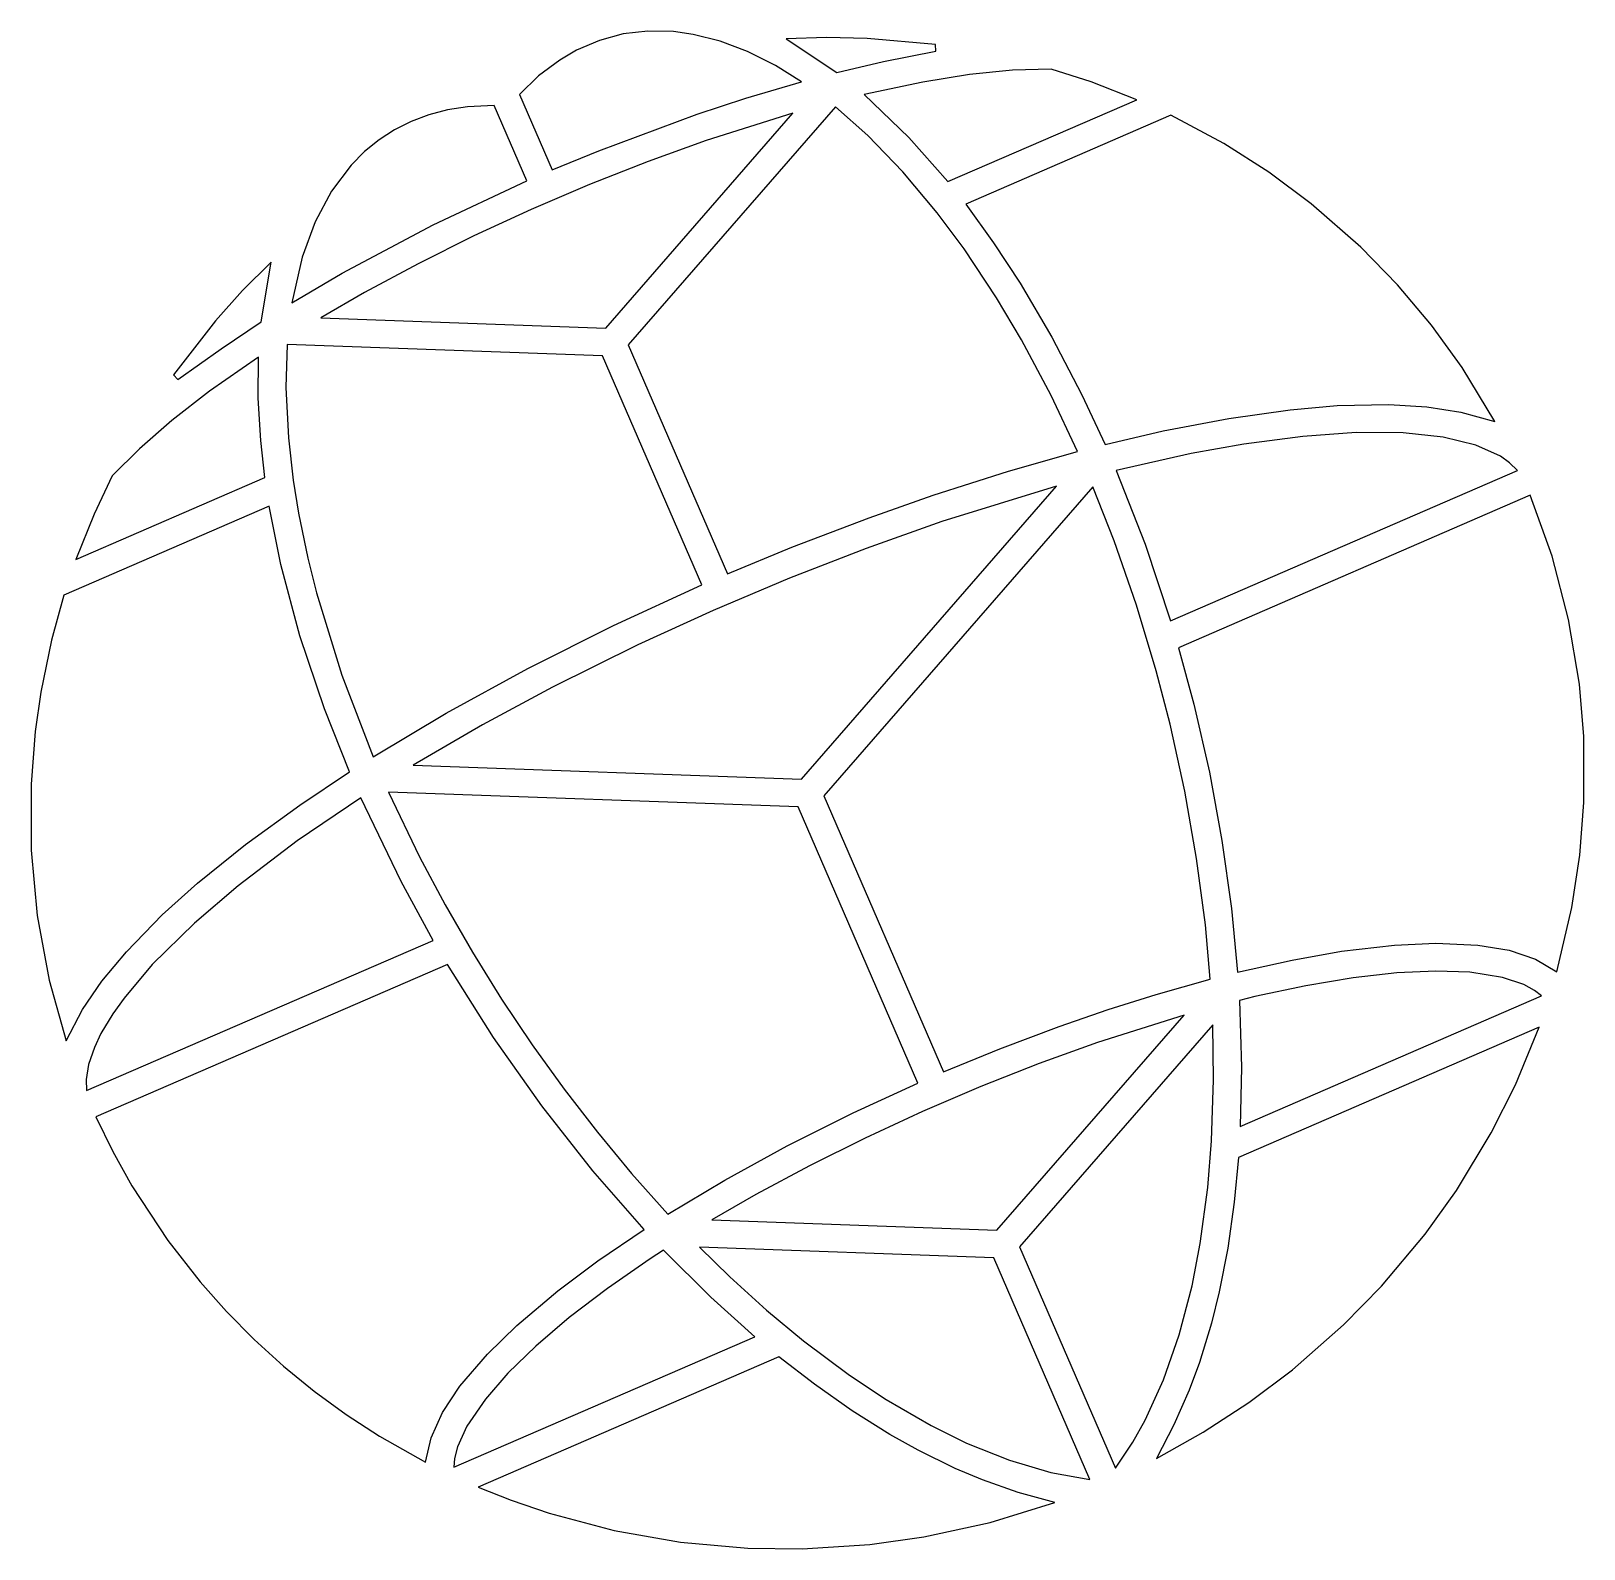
# Model space of a CAD drawing. Header units: millimetres. Extents: x -12.5 to 12.5, y -12.2 to 12.3.
import ezdxf

# ---------------------------------------------------------------- set-up
doc = ezdxf.new("R2010")
doc.units = ezdxf.units.MM
doc.layers.add('INLAY_CUT', color=7, linetype='Continuous')

msp = doc.modelspace()

# ---------------------------------------------------------------- linework, layer by layer
at = {"layer": 'INLAY_CUT'}
for points in [[(-3.361, 10.348), (-1.774, 10.937), (-0.994, 11.193), (-0.094, 11.46), (-0.514, 11.72), (-0.964, 11.946), (-1.407, 12.113), (-1.84, 12.223), (-2.158, 12.267), (-2.569, 12.276), (-2.967, 12.229), (-3.351, 12.126), (-3.72, 11.967), (-3.987, 11.81), (-4.328, 11.553), (-4.636, 11.256), (-4.109, 10.04), (-3.361, 10.348)], [(0.472, 11.609), (1.226, 11.785), (2.064, 11.952), (2.058, 12.059), (0.961, 12.158), (0.307, 12.171), (-0.341, 12.152), (0.472, 11.609)], [(1.634, 10.564), (2.261, 9.853), (5.301, 11.171), (4.567, 11.457), (3.921, 11.665), (3.3, 11.644), (2.61, 11.574), (1.855, 11.454), (0.914, 11.255), (1.634, 10.564)], [(-7.491, 8.376), (-6.024, 9.155), (-4.52, 9.862), (-5.047, 11.078), (-5.474, 11.056), (-5.793, 11.006), (-6.095, 10.927), (-6.38, 10.821), (-6.648, 10.686), (-6.898, 10.525), (-7.131, 10.336), (-7.346, 10.119), (-7.664, 9.698), (-7.928, 9.202), (-8.137, 8.633), (-8.301, 7.902), (-7.491, 8.376)], [(-0.252, 3.963), (0.993, 4.439), (2.022, 4.801), (3.235, 5.189), (4.349, 5.505), (3.923, 6.405), (3.445, 7.302), (3.044, 7.978), (2.521, 8.767), (2.089, 9.349), (1.535, 10.011), (0.97, 10.595), (0.449, 11.056), (-2.887, 7.223), (-1.288, 3.534), (-0.252, 3.963)], [(-0.234, 10.954), (-1.629, 10.513), (-2.566, 10.176), (-3.509, 9.804), (-4.448, 9.403), (-5.371, 8.976), (-6.269, 8.528), (-7.131, 8.064), (-7.836, 7.658), (-3.248, 7.491), (-0.234, 10.954)], [(2.997, 8.868), (3.424, 8.215), (3.936, 7.344), (4.417, 6.417), (4.79, 5.618), (5.726, 5.836), (6.785, 6.039), (7.771, 6.178), (8.529, 6.244), (9.357, 6.262), (9.973, 6.224), (10.518, 6.138), (11.067, 5.989), (10.539, 6.856), (10.044, 7.541), (9.499, 8.188), (8.909, 8.796), (8.11, 9.496), (7.426, 10.004), (6.705, 10.463), (5.85, 10.921), (2.548, 9.489), (2.997, 8.868)], [(-9.44, 7.161), (-8.796, 7.591), (-8.637, 8.555), (-9.094, 8.096), (-9.531, 7.609), (-10.209, 6.74), (-10.135, 6.663), (-9.44, 7.161)], [(-8.803, 5.684), (-8.842, 6.364), (-8.841, 7.026), (-9.628, 6.475), (-10.232, 6.006), (-10.755, 5.55), (-11.195, 5.112), (-11.484, 4.498), (-11.777, 3.767), (-8.737, 5.085), (-8.803, 5.684)], [(-8.356, 5.723), (-8.278, 5.041), (-8.192, 4.512), (-8.042, 3.787), (-7.904, 3.231), (-7.495, 1.901), (-6.991, 0.588), (-5.817, 1.29), (-4.503, 2.009), (-3.124, 2.701), (-1.7, 3.356), (-3.299, 7.044), (-8.377, 7.229), (-8.397, 6.535), (-8.356, 5.723)], [(5.434, 4.014), (5.846, 2.779), (11.429, 5.2), (11.302, 5.325), (11.154, 5.43), (10.759, 5.609), (10.234, 5.736), (9.588, 5.804), (8.831, 5.809), (7.973, 5.749), (7.025, 5.624), (6.174, 5.471), (4.97, 5.201), (5.434, 4.014)], [(4.009, 4.947), (2.165, 4.376), (0.942, 3.943), (-0.291, 3.464), (-1.52, 2.945), (-2.731, 2.392), (-4.104, 1.712), (-5.231, 1.106), (-6.351, 0.455), (-0.099, 0.228), (4.009, 4.947)], [(3.096, -4.115), (4.05, -3.756), (4.838, -3.483), (5.612, -3.238), (6.483, -2.992), (6.405, -2.119), (6.264, -1.047), (6.075, 0.034), (5.837, 1.114), (5.615, 1.972), (5.297, 3.031), (4.937, 4.066), (4.594, 4.936), (0.262, -0.041), (2.19, -4.486), (3.096, -4.115)], [(6.219, 1.438), (6.47, 0.341), (6.673, -0.759), (6.826, -1.854), (6.925, -2.879), (7.801, -2.684), (8.597, -2.544), (9.452, -2.444), (10.113, -2.413), (10.794, -2.443), (11.296, -2.528), (11.719, -2.67), (12.066, -2.872), (12.306, -1.839), (12.433, -0.995), (12.5, -0.147), (12.498, 0.914), (12.427, 1.758), (12.254, 2.8), (11.988, 3.821), (11.636, 4.801), (5.975, 2.346), (6.219, 1.438)], [(-12.5, 0.147), (-12.498, -0.914), (-12.4, -1.968), (-12.209, -3.006), (-11.936, -3.984), (-11.67, -3.482), (-11.36, -3.025), (-10.966, -2.55), (-10.388, -1.958), (-9.821, -1.449), (-9.046, -0.824), (-8.174, -0.19), (-7.375, 0.344), (-7.778, 1.36), (-8.172, 2.537), (-8.479, 3.686), (-8.667, 4.626), (-11.97, 3.194), (-12.172, 2.466), (-12.344, 1.628), (-12.433, 0.995), (-12.5, 0.147)], [(-6.244, -1.02), (-5.833, -1.795), (-5.392, -2.56), (-4.924, -3.314), (-4.432, -4.05), (-3.917, -4.766), (-3.382, -5.459), (-2.831, -6.124), (-2.248, -6.777), (-1.333, -6.23), (-0.325, -5.678), (0.733, -5.147), (1.778, -4.665), (-0.149, -0.219), (-6.744, 0.021), (-6.244, -1.02)], [(-6.542, -1.421), (-7.193, -0.073), (-8.214, -0.767), (-9.165, -1.487), (-9.869, -2.088), (-10.549, -2.757), (-11.002, -3.296), (-11.182, -3.549), (-11.374, -3.869), (-11.48, -4.092), (-11.573, -4.366), (-11.612, -4.61), (-11.607, -4.788), (-6.024, -2.368), (-6.542, -1.421)], [(-10.298, -7.203), (-9.778, -7.869), (-9.356, -8.344), (-8.909, -8.796), (-8.437, -9.224), (-7.942, -9.627), (-7.426, -10.004), (-6.889, -10.353), (-6.151, -10.77), (-6.061, -10.379), (-5.876, -9.973), (-5.595, -9.549), (-5.152, -9.031), (-4.677, -8.569), (-4.019, -8.014), (-3.373, -7.529), (-2.632, -7.022), (-3.454, -6.081), (-4.277, -5.034), (-5.054, -3.933), (-5.797, -2.758), (-11.458, -5.212), (-11.186, -5.768), (-10.877, -6.321), (-10.298, -7.203)], [(6.986, -4.408), (6.968, -5.363), (11.815, -3.262), (11.705, -3.173), (11.533, -3.079), (11.19, -2.963), (10.664, -2.881), (10.117, -2.861), (9.488, -2.891), (8.787, -2.969), (8.022, -3.098), (7.202, -3.273), (6.954, -3.334), (6.986, -4.408)], [(6.064, -3.573), (4.669, -4.013), (3.732, -4.351), (2.789, -4.722), (1.851, -5.124), (0.927, -5.551), (0.03, -5.998), (-0.833, -6.462), (-1.538, -6.869), (3.05, -7.035), (6.064, -3.573)], [(5.435, -10.095), (5.73, -9.446), (5.983, -8.722), (6.191, -7.929), (6.323, -7.25), (6.445, -6.35), (6.506, -5.595), (6.537, -4.611), (6.523, -3.729), (3.411, -7.304), (4.957, -10.869), (5.239, -10.447), (5.435, -10.095)], [(7.107, -9.809), (7.809, -9.282), (8.631, -8.56), (9.242, -7.936), (9.942, -7.101), (10.448, -6.394), (11.008, -5.466), (11.396, -4.694), (11.777, -3.767), (6.938, -5.865), (6.87, -6.586), (6.766, -7.324), (6.629, -8.027), (6.505, -8.53), (6.312, -9.164), (6.147, -9.612), (5.9, -10.169), (5.616, -10.711), (6.371, -10.288), (7.107, -9.809)], [(-1.558, -8.112), (-2.32, -7.355), (-2.534, -7.495), (-3.222, -7.973), (-3.839, -8.443), (-4.375, -8.901), (-4.827, -9.34), (-5.186, -9.754), (-5.485, -10.193), (-5.636, -10.523), (-5.684, -10.713), (-5.695, -10.853), (-0.849, -8.752), (-1.558, -8.112)], [(-0.66, -8.321), (-0.067, -8.815), (0.674, -9.369), (1.264, -9.761), (1.99, -10.182), (2.56, -10.463), (3.252, -10.74), (3.916, -10.936), (4.546, -11.048), (3, -7.482), (-1.737, -7.31), (-1.25, -7.786), (-0.66, -8.321)], [(-4.158, -11.594), (-3.113, -11.872), (-2.045, -12.061), (-0.961, -12.158), (-0.088, -12.168), (1.003, -12.098), (1.871, -11.976), (2.943, -11.741), (3.98, -11.421), (3.39, -11.257), (2.815, -11.057), (2.375, -10.871), (1.78, -10.578), (1.328, -10.325), (0.721, -9.945), (0.112, -9.517), (-0.461, -9.073), (-5.301, -11.171), (-4.77, -11.384), (-4.158, -11.594)]]:
    msp.add_lwpolyline(points, close=True, dxfattribs=at)

doc.saveas('drawing.dxf')
